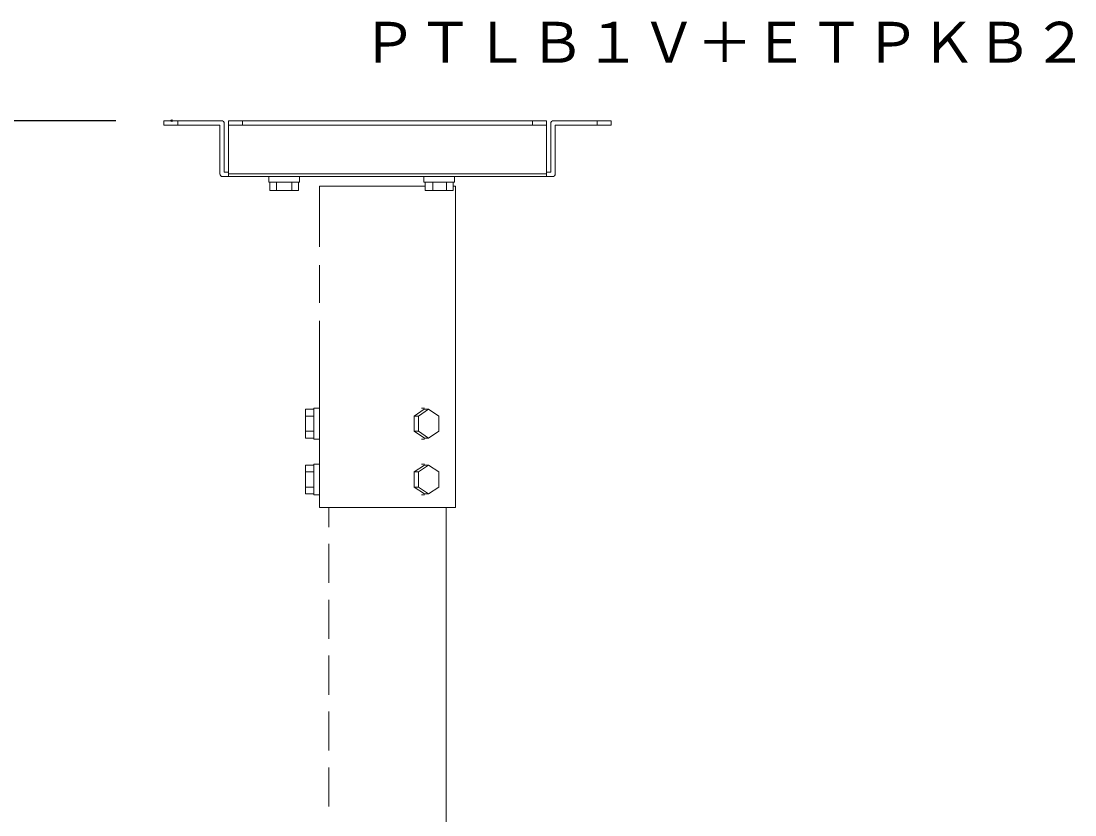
# Model space of a CAD drawing. Units: millimetres, scale not verified. Extents: x -62 to 63, y -56 to 57.
# Drawn here: x 19.92 to 57.63, y 20.04 to 48.44 of the extents above; entities that cross this region are included whole.
import ezdxf
from ezdxf.enums import TextEntityAlignment as Align

# ---------------------------------------------------------------- set-up
doc = ezdxf.new("R2010")
doc.units = ezdxf.units.MM
doc.header["$LTSCALE"] = 0.125
doc.header["$PDMODE"] = 32
doc.header["$PDSIZE"] = 0.0625
for name, color, linetype in [('0-0_0', 7, 'Continuous'), ('0-3_TOUROKU', 7, 'Continuous'), ('0-4_DEFPOINTS', 7, 'Continuous'), ('0-6_SUNPO', 7, 'Continuous')]:
    doc.layers.add(name, color=color, linetype=linetype)
doc.layers.add('0-5_GAIKEI', color=1, linetype='Continuous', lineweight=18)
doc.styles.add('ＭＳ ゴシック', font='')
doc.styles.get('ＭＳ ゴシック').set_extended_font_data('MS Gothic')

# ---------------------------------------------------------------- blocks, each defined once
blk = doc.blocks.new('_OPEN30')
at = {"layer": '0-0_0'}
blk.add_line((0, 0), (-1, 0), dxfattribs=at)
blk.add_lwpolyline([(-1, 0.26795), (0, 0), (-1, -0.26795)], dxfattribs=at)
blk = doc.blocks.new('D8')
at = {"layer": '0-4_DEFPOINTS'}
for p in [(11.265, 45.2292), (23.889, 45.2292), (20.8161, 3.7792)]:
    blk.add_point(p, dxfattribs=at)
at = {"layer": '0-6_SUNPO'}
for p, q in [((21.889, 45.2292), (9.265, 45.2292)), ((11.265, 5.7792), (11.265, 43.2292)), ((18.8161, 3.7792), (9.265, 3.7792))]:
    blk.add_line(p, q, dxfattribs=at)
at = {"layer": '0-6_SUNPO', "xscale": 2, "yscale": 2}
for p, rotation in [((11.265, 45.2292), 90), ((11.265, 3.7792), 270)]:
    blk.add_blockref('_OPEN30', p, dxfattribs=dict(at, rotation=rotation))
at = {"layer": '0-6_SUNPO', "style": 'ＭＳ ゴシック'}
blk.add_text('335～415', height=1.833, rotation=90, dxfattribs=at).set_placement((10.765, 19.5042), align=Align.BOTTOM_LEFT)

msp = doc.modelspace()

# ---------------------------------------------------------------- linework, layer by layer
at = {"layer": '0-5_GAIKEI'}
for p, q in [((25.0357, 44.8757), (25.5357, 44.8757)), ((25.5357, 44.8757), (25.5357, 44.7157)), ((27.0958, 44.8757), (25.5357, 44.8757)), ((27.3458, 44.8757), (27.8458, 44.8757)), ((27.3458, 44.7157), (27.3458, 44.8757)), ((27.8458, 44.8757), (27.8458, 44.7157)), ((27.8458, 44.8757), (38.2259, 44.8757)), ((38.2259, 44.7157), (38.2259, 44.8757)), ((38.2259, 44.8757), (38.7259, 44.8757)), ((38.7259, 44.8757), (38.7259, 44.7157)), ((40.5357, 44.8757), (38.9759, 44.8757)), ((40.5357, 44.7157), (40.5357, 44.8757)), ((40.5357, 44.8757), (41.0357, 44.8757)), ((41.0357, 44.8757), (41.0357, 44.7157)), ((25.5357, 44.7157), (27.0357, 44.7157)), ((27.0357, 42.9757), (27.0357, 44.7157)), ((27.1959, 43.0357), (27.1959, 44.7757)), ((27.8458, 44.7157), (27.3458, 44.7157)), ((27.3458, 42.9757), (27.3458, 44.7157)), ((27.8458, 44.7157), (38.2259, 44.7157)), ((38.7259, 44.7157), (38.2259, 44.7157)), ((38.7259, 44.7157), (38.7259, 42.9757)), ((38.8758, 44.7757), (38.8758, 43.0357)), ((39.0357, 44.7157), (39.0357, 42.9757)), ((39.0357, 44.7157), (40.5357, 44.7157)), ((41.0357, 44.7157), (40.5357, 44.7157)), ((27.3458, 43.0357), (27.1959, 43.0357)), ((38.7259, 43.0357), (38.8758, 43.0357)), ((27.3458, 42.8757), (27.1358, 42.8757)), ((27.3458, 42.9757), (38.7259, 42.9757)), ((27.3458, 42.8757), (27.3458, 42.9757)), ((38.7259, 42.8757), (27.3458, 42.8757)), ((28.7857, 42.6757), (28.7857, 42.8757)), ((28.7857, 42.6757), (29.8858, 42.6757)), ((28.8221, 42.6757), (28.8221, 42.3757)), ((29.0645, 42.6757), (29.0645, 42.3757)), ((29.607, 42.6757), (29.607, 42.3757)), ((29.8497, 42.6757), (29.8497, 42.3757)), ((29.8858, 42.6757), (29.8858, 42.8757)), ((34.3358, 42.8757), (34.3358, 42.6757)), ((34.3863, 42.6757), (34.3863, 42.3757)), ((34.658, 42.3757), (34.658, 42.6757)), ((35.1427, 42.6757), (35.1427, 42.3757)), ((35.3851, 42.6757), (35.3851, 42.3757)), ((35.4359, 42.6757), (35.4359, 42.8757)), ((38.7259, 42.9757), (38.7259, 42.8757)), ((38.9359, 42.8757), (38.7259, 42.8757)), ((30.6058, 42.5357), (30.6058, 40.3606)), ((30.6075, 42.5357), (30.6058, 42.5357)), ((34.3863, 42.5357), (30.6075, 42.5357)), ((34.3863, 42.3757), (34.658, 42.3757)), ((35.4659, 42.5357), (35.3851, 42.5357)), ((35.4659, 31.0357), (35.4659, 42.5357)), ((30.6058, 39.7107), (30.6058, 38.3606)), ((30.6058, 37.7107), (30.6058, 31.0357)), ((30.4036, 34.5495), (30.1036, 34.5495)), ((30.4036, 34.5857), (30.6036, 34.5857)), ((30.4036, 34.5857), (30.4036, 33.4857)), ((30.6036, 33.4857), (30.6036, 34.5857)), ((34.3518, 34.5494), (33.9883, 34.3072)), ((34.1383, 34.3072), (34.502, 34.5495)), ((34.3519, 34.5857), (34.2518, 34.5857)), ((34.3519, 34.5495), (34.5018, 34.5495)), ((34.5019, 34.5493), (34.8656, 34.3068)), ((30.4036, 34.307), (30.1036, 34.307)), ((34.1383, 34.3072), (33.9881, 34.3072)), ((33.9881, 34.3072), (33.9881, 33.7642)), ((34.1383, 33.7642), (34.1383, 34.3072)), ((34.8656, 34.307), (34.8656, 33.7644)), ((30.4036, 33.7644), (30.1036, 33.7644)), ((33.9881, 33.7642), (34.1383, 33.7642)), ((33.9883, 33.7641), (34.3519, 33.5217)), ((34.5019, 33.5217), (34.1383, 33.7641)), ((34.8655, 33.7643), (34.5018, 33.5216)), ((30.4036, 33.5218), (30.1036, 33.5218)), ((30.4036, 33.4857), (30.6036, 33.4857)), ((34.2518, 33.4857), (34.3519, 33.4857)), ((34.3519, 33.5218), (34.5018, 33.5218)), ((30.4036, 32.5495), (30.1036, 32.5495)), ((30.4036, 32.5857), (30.6036, 32.5857)), ((30.4036, 32.5857), (30.4036, 31.4857)), ((30.6036, 31.4857), (30.6036, 32.5857)), ((34.3519, 32.5494), (33.9882, 32.3071)), ((34.1382, 32.3071), (34.5018, 32.5494)), ((34.3519, 32.5857), (34.2518, 32.5857)), ((34.3519, 32.5495), (34.5018, 32.5495)), ((34.5019, 32.5493), (34.8656, 32.3069)), ((30.4036, 32.307), (30.1036, 32.307)), ((34.1383, 32.3072), (33.9881, 32.3072)), ((33.9881, 32.3072), (33.9881, 31.7642)), ((34.1383, 31.7642), (34.1383, 32.3072)), ((34.8656, 32.307), (34.8656, 31.7644)), ((30.4036, 31.7644), (30.1036, 31.7644)), ((33.9881, 31.7642), (34.1383, 31.7642)), ((33.9883, 31.7641), (34.3519, 31.5217)), ((34.5019, 31.5217), (34.1383, 31.7641)), ((34.8655, 31.7643), (34.5019, 31.5218)), ((30.4036, 31.5218), (30.1036, 31.5218)), ((30.4036, 31.4857), (30.6036, 31.4857)), ((34.2518, 31.4857), (34.3519, 31.4857)), ((34.3519, 31.5218), (34.5018, 31.5218)), ((30.6058, 31.0357), (35.4659, 31.0357)), ((30.9359, 31.0357), (30.9359, 30.3356)), ((35.1358, 12.3357), (35.1358, 31.0357)), ((30.9359, 29.7357), (30.9359, 28.3356)), ((30.9359, 27.7357), (30.9359, 26.3356)), ((30.9359, 25.7357), (30.9359, 24.3356)), ((30.9359, 23.7357), (30.9359, 22.3356)), ((30.9359, 21.7357), (30.9359, 20.3356))]:
    msp.add_line(p, q, dxfattribs=at)
for points in [[(25.5357, 44.7157), (25.0357, 44.7157), (25.0357, 44.8757)], [(34.3358, 42.6757), (35.1607, 42.6757), (35.4359, 42.6757)], [(28.8221, 42.3757), (29.0645, 42.3757), (29.607, 42.3757), (29.8497, 42.3757)], [(34.658, 42.3757), (35.1427, 42.3757), (35.3851, 42.3757)], [(30.1036, 34.5495), (30.1036, 34.307), (30.1036, 33.7644), (30.1036, 33.5218)], [(30.1036, 32.5495), (30.1036, 32.307), (30.1036, 31.7644), (30.1036, 31.5218)]]:
    msp.add_lwpolyline(points, dxfattribs=at)
for centre, start, end in [((27.0958, 44.7757), 0, 89.99998), ((38.9759, 44.7757), 89.99998, 179.99996), ((27.1358, 42.9757), 179.99996, 270), ((38.9359, 42.9757), 270, 359.99998)]:
    msp.add_arc(centre, 0.1, start, end, dxfattribs=at)

# ---------------------------------------------------------------- block references
at = {"layer": '0-6_SUNPO'}
msp.add_blockref('D8', (1.4227, -0.3535), dxfattribs=at)

# ---------------------------------------------------------------- texts
at = {"layer": '0-3_TOUROKU', "style": 'ＭＳ ゴシック'}
msp.add_text('ＰＴＬＢ１Ｖ＋ＥＴＰＫＢ２', height=1.466, dxfattribs=at).set_placement((32.1021, 46.5063), align=Align.BOTTOM_LEFT)

doc.saveas('drawing.dxf')
